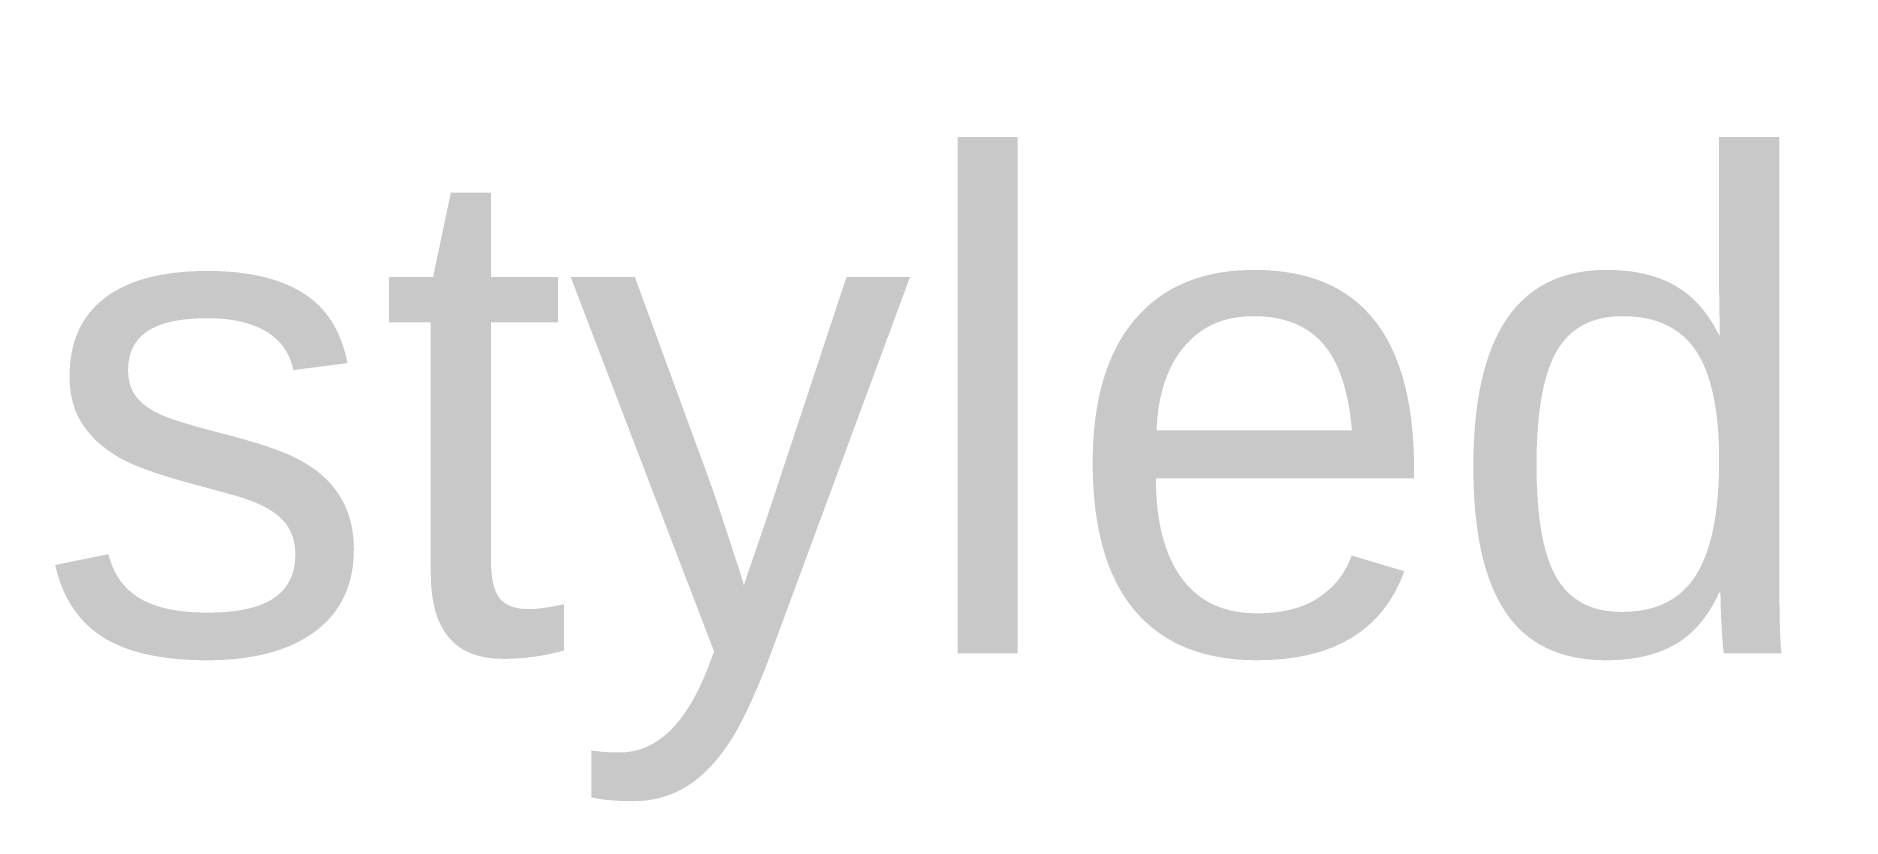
# Model space of a CAD drawing. Header units: millimetres. Extents: x 10 to 567, y -220 to 21.
import ezdxf

# ---------------------------------------------------------------- set-up
doc = ezdxf.new("R2010")
doc.units = ezdxf.units.MM
doc.header["$LTSCALE"] = 50
doc.layers.add('Design Layer-1', color=7, linetype='Continuous')
doc.styles.add('Arial', font='Arial.ttf')

msp = doc.modelspace()

# ---------------------------------------------------------------- wipeouts: each hides what was drawn before it
at = {"color": 255, "linetype": 'Continuous', "lineweight": 5, "transparency": 33554687}
msp.add_wipeout([(9.5, -220.05), (566.67, -220.05), (566.67, 21.25), (9.5, 21.25)], dxfattribs=at).dxf.layer = 'Design Layer-1'

# ---------------------------------------------------------------- next in the draw order: texts
at = {"layer": 'Design Layer-1', "color": 7, "transparency": 33554687, "insert": (9.5, -17.94), "char_height": 151.309, "attachment_point": 1, "line_spacing_factor": 0.960695, "style": 'Arial'}
msp.add_mtext('styled', dxfattribs=at)

doc.saveas('drawing.dxf')
